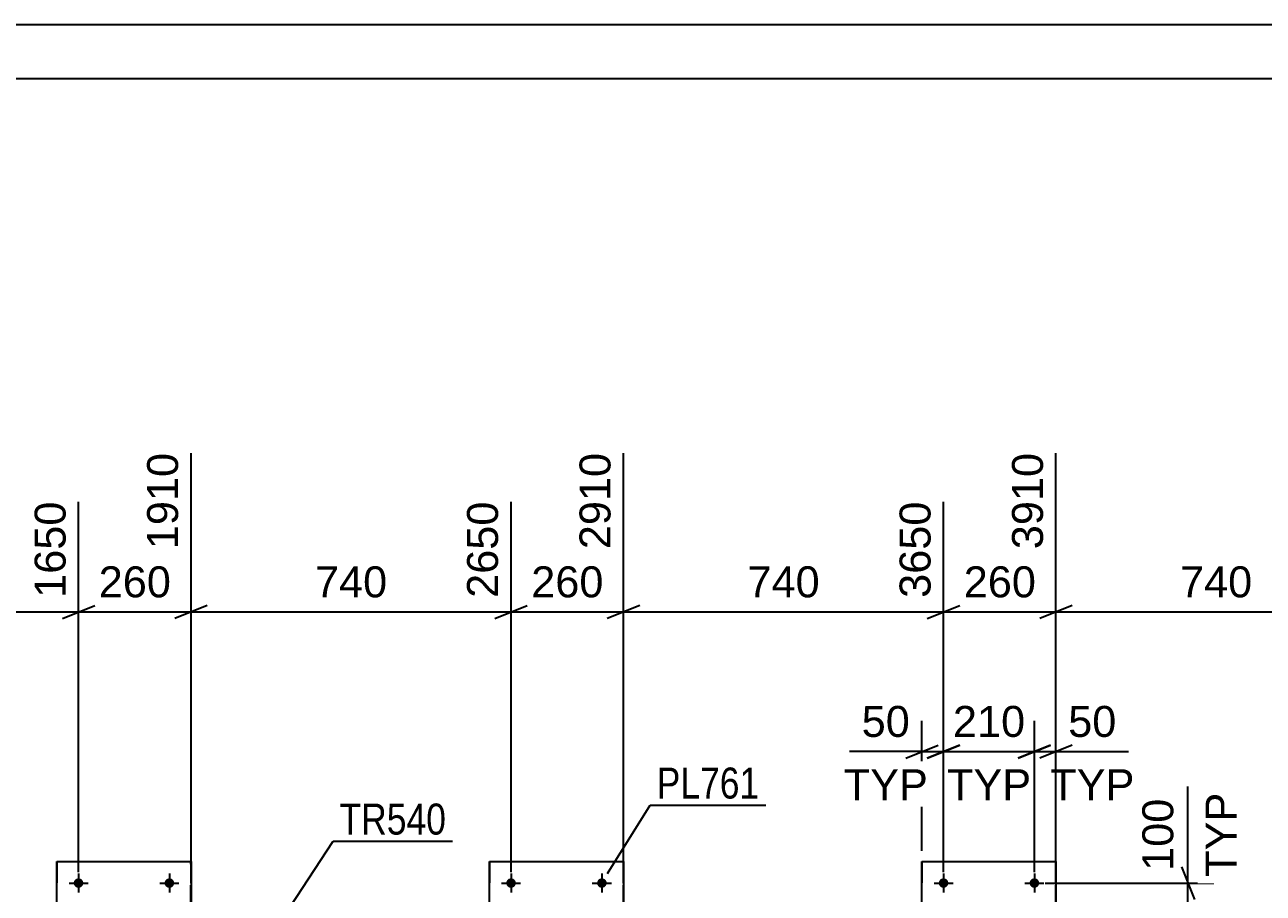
# Model space of a CAD drawing. Header units: millimetres. Extents: x 0 to 1189, y 0 to 841.
# Drawn here: x 149.1 to 263.6, y 760.7 to 841 of the extents above; entities that cross this region are included whole.
import ezdxf

# ---------------------------------------------------------------- set-up
doc = ezdxf.new("R2010")
doc.units = ezdxf.units.MM
doc.linetypes.add('DXK_LINE_DOT2', pattern=[3.9198, 1.9599, -1.9599])
doc.styles.add('Arial', font='ARIAL.TTF', dxfattribs={"height": 0.2})
doc.styles.add('Arial Narrow', font='ARIALN.TTF', dxfattribs={"height": 0.2})

# ---------------------------------------------------------------- blocks, each defined once
blk = doc.blocks.new('Unknown-203773696-1113')
at = {"color": 5, "linetype": 'Continuous'}
for p, q in [((1189, 841), (0, 841)), ((1184, 836), (5, 836))]:
    blk.add_line(p, q, dxfattribs=at)
blk = doc.blocks.new('Part-203773696-3738 - 3606')
at = {"color": 2, "linetype": 'Continuous'}
for p, q in [((232.07, 751.62), (232.07, 763.62)), ((232.07, 763.62), (232.07, 763.62)), ((232.07, 763.62), (244.47, 763.62)), ((244.47, 763.62), (244.47, 751.62)), ((232.07, 751.62), (232.07, 751.62)), ((244.47, 751.62), (232.07, 751.62))]:
    blk.add_line(p, q, dxfattribs=at)
at = {"color": 7, "linetype": 'DXK_LINE_DOT2'}
for p, q in [((232.07, 763.62), (232.07, 751.62)), ((232.07, 763.62), (232.07, 763.62)), ((244.47, 751.62), (244.47, 763.62)), ((232.07, 751.62), (232.07, 751.62))]:
    blk.add_line(p, q, dxfattribs=at)
blk = doc.blocks.new('Part-203773696-3732 - 3606')
at = {"color": 2, "linetype": 'Continuous'}
for p, q in [((192.07, 751.62), (192.07, 763.62)), ((192.07, 763.62), (192.07, 763.62)), ((192.07, 763.62), (204.47, 763.62)), ((204.47, 763.62), (204.47, 751.62)), ((192.07, 751.62), (192.07, 751.62)), ((204.47, 751.62), (192.07, 751.62))]:
    blk.add_line(p, q, dxfattribs=at)
at = {"color": 7, "linetype": 'DXK_LINE_DOT2'}
for p, q in [((192.07, 763.62), (192.07, 751.62)), ((192.07, 763.62), (192.07, 763.62)), ((204.47, 751.62), (204.47, 763.62)), ((192.07, 751.62), (192.07, 751.62))]:
    blk.add_line(p, q, dxfattribs=at)
blk = doc.blocks.new('Part-203773696-3762 - 3606')
at = {"color": 2, "linetype": 'Continuous'}
for p, q in [((152.08, 763.62), (152.07, 763.62)), ((152.08, 751.62), (152.08, 763.62)), ((152.08, 763.62), (164.48, 763.62)), ((164.48, 763.62), (164.48, 751.62)), ((152.07, 751.62), (152.08, 751.62)), ((164.48, 751.62), (152.08, 751.62))]:
    blk.add_line(p, q, dxfattribs=at)
at = {"color": 7, "linetype": 'DXK_LINE_DOT2'}
for p, q in [((152.07, 763.62), (152.07, 751.62)), ((152.08, 763.62), (152.07, 763.62)), ((164.47, 751.62), (164.47, 763.62)), ((152.08, 751.62), (152.07, 751.62))]:
    blk.add_line(p, q, dxfattribs=at)
blk = doc.blocks.new('Bolt-203773696-3794 - 3606')
at = {"linetype": 'Continuous'}
for points in [[(233.63, 761.62), (233.64, 761.72), (233.67, 761.8), (233.72, 761.88), (233.78, 761.95), (233.85, 762.01), (233.94, 762.04), (234.03, 762.06), (234.12, 762.06), (234.21, 762.04), (234.29, 762.01), (234.37, 761.95), (234.43, 761.88), (234.48, 761.8), (234.5, 761.72), (234.51, 761.62), (234.5, 761.53), (234.48, 761.45), (234.43, 761.37), (234.37, 761.3), (234.29, 761.24), (234.21, 761.21), (234.12, 761.19), (234.03, 761.19), (233.94, 761.21), (233.85, 761.24), (233.78, 761.3), (233.72, 761.37), (233.67, 761.45), (233.64, 761.53)], [(242.03, 761.62), (242.04, 761.72), (242.07, 761.8), (242.12, 761.88), (242.18, 761.95), (242.25, 762.01), (242.34, 762.04), (242.43, 762.06), (242.52, 762.06), (242.61, 762.04), (242.69, 762.01), (242.77, 761.95), (242.83, 761.88), (242.88, 761.8), (242.9, 761.72), (242.91, 761.62), (242.9, 761.53), (242.88, 761.45), (242.83, 761.37), (242.77, 761.3), (242.69, 761.24), (242.61, 761.21), (242.52, 761.19), (242.43, 761.19), (242.34, 761.21), (242.25, 761.24), (242.18, 761.3), (242.12, 761.37), (242.07, 761.45), (242.04, 761.53)]]:
    blk.add_hatch(color=1, dxfattribs=at).paths.add_polyline_path(points)
at = {"color": 1, "linetype": 'Continuous'}
for p, q in [((234.07, 762.5), (234.07, 760.74)), ((242.47, 762.5), (242.47, 760.74)), ((233.19, 761.62), (234.95, 761.62)), ((241.59, 761.62), (243.35, 761.62))]:
    blk.add_line(p, q, dxfattribs=at)
blk = doc.blocks.new('Bolt-203773696-3829 - 3606')
at = {"linetype": 'Continuous'}
for points in [[(153.64, 761.62), (153.64, 761.72), (153.67, 761.8), (153.72, 761.88), (153.78, 761.95), (153.86, 762.01), (153.94, 762.04), (154.03, 762.06), (154.12, 762.06), (154.21, 762.04), (154.3, 762.01), (154.37, 761.95), (154.43, 761.88), (154.48, 761.8), (154.51, 761.72), (154.52, 761.62), (154.51, 761.53), (154.48, 761.45), (154.43, 761.37), (154.37, 761.3), (154.3, 761.24), (154.21, 761.21), (154.12, 761.19), (154.03, 761.19), (153.94, 761.21), (153.86, 761.24), (153.78, 761.3), (153.72, 761.37), (153.67, 761.45), (153.64, 761.53)], [(162.04, 761.62), (162.04, 761.72), (162.07, 761.8), (162.12, 761.88), (162.18, 761.95), (162.26, 762.01), (162.34, 762.04), (162.43, 762.06), (162.52, 762.06), (162.61, 762.04), (162.7, 762.01), (162.77, 761.95), (162.83, 761.88), (162.88, 761.8), (162.91, 761.72), (162.92, 761.62), (162.91, 761.53), (162.88, 761.45), (162.83, 761.37), (162.77, 761.3), (162.7, 761.24), (162.61, 761.21), (162.52, 761.19), (162.43, 761.19), (162.34, 761.21), (162.26, 761.24), (162.18, 761.3), (162.12, 761.37), (162.07, 761.45), (162.04, 761.53)]]:
    blk.add_hatch(color=1, dxfattribs=at).paths.add_polyline_path(points)
at = {"color": 1, "linetype": 'Continuous'}
for p, q in [((154.08, 762.5), (154.08, 760.74)), ((162.48, 762.5), (162.48, 760.74)), ((153.2, 761.62), (154.96, 761.62)), ((161.6, 761.62), (163.36, 761.62))]:
    blk.add_line(p, q, dxfattribs=at)
blk = doc.blocks.new('Bolt-203773696-3831 - 3606')
at = {"linetype": 'Continuous'}
for points in [[(193.63, 761.62), (193.64, 761.72), (193.67, 761.8), (193.72, 761.88), (193.78, 761.95), (193.85, 762.01), (193.94, 762.04), (194.03, 762.06), (194.12, 762.06), (194.21, 762.04), (194.29, 762.01), (194.37, 761.95), (194.43, 761.88), (194.48, 761.8), (194.51, 761.72), (194.51, 761.62), (194.51, 761.53), (194.48, 761.45), (194.43, 761.37), (194.37, 761.3), (194.29, 761.24), (194.21, 761.21), (194.12, 761.19), (194.03, 761.19), (193.94, 761.21), (193.85, 761.24), (193.78, 761.3), (193.72, 761.37), (193.67, 761.45), (193.64, 761.53)], [(202.03, 761.62), (202.04, 761.72), (202.07, 761.8), (202.12, 761.88), (202.18, 761.95), (202.25, 762.01), (202.34, 762.04), (202.43, 762.06), (202.52, 762.06), (202.61, 762.04), (202.69, 762.01), (202.77, 761.95), (202.83, 761.88), (202.88, 761.8), (202.91, 761.72), (202.91, 761.62), (202.91, 761.53), (202.88, 761.45), (202.83, 761.37), (202.77, 761.3), (202.69, 761.24), (202.61, 761.21), (202.52, 761.19), (202.43, 761.19), (202.34, 761.21), (202.25, 761.24), (202.18, 761.3), (202.12, 761.37), (202.07, 761.45), (202.04, 761.53)]]:
    blk.add_hatch(color=1, dxfattribs=at).paths.add_polyline_path(points)
at = {"color": 1, "linetype": 'Continuous'}
for p, q in [((194.07, 762.5), (194.07, 760.74)), ((202.47, 762.5), (202.47, 760.74)), ((193.19, 761.62), (194.95, 761.62)), ((201.59, 761.62), (203.35, 761.62))]:
    blk.add_line(p, q, dxfattribs=at)
blk = doc.blocks.new('StraightDimension-203773696-20628 - 3606')
at = {"color": 7, "linetype": 'Continuous'}
for p, q in [((164.48, 761.62), (164.48, 801.39)), ((154.08, 762.62), (154.08, 796.89)), ((152.58, 786.1), (155.58, 787.3)), ((165.98, 787.3), (162.98, 786.1)), ((154.08, 786.7), (164.48, 786.7))]:
    blk.add_line(p, q, dxfattribs=at)
at = {"color": 0}
blk.add_wipeout([(163.21, 787.45), (163.21, 791.65), (155.34, 791.65), (155.34, 787.45)], dxfattribs=at)
at = {"color": 3, "style": 'Arial'}
blk.add_text('260', height=2.865, dxfattribs=at).set_placement((155.94, 788.05))
at = {"color": 0, "linetype": 'Continuous'}
blk.add_wipeout([(163.88, 801.99), (159.68, 801.99), (159.68, 791.9), (163.88, 791.9)], dxfattribs=at)
at = {"color": 3, "linetype": 'Continuous', "style": 'Arial'}
blk.add_text('1910', height=2.865, rotation=90.0002, dxfattribs=at).set_placement((163.28, 792.5))
blk = doc.blocks.new('StraightDimension-203773696-20627 - 3606')
at = {"color": 7, "linetype": 'Continuous'}
for p, q in [((164.48, 761.62), (164.48, 801.39)), ((194.07, 762.62), (194.07, 796.89)), ((165.98, 787.3), (162.98, 786.1)), ((192.57, 786.1), (195.57, 787.3)), ((164.48, 786.7), (194.07, 786.7))]:
    blk.add_line(p, q, dxfattribs=at)
at = {"color": 0}
blk.add_wipeout([(183.21, 787.45), (183.21, 791.65), (175.34, 791.65), (175.34, 787.45)], dxfattribs=at)
at = {"color": 3, "style": 'Arial'}
blk.add_text('740', height=2.865, dxfattribs=at).set_placement((175.94, 788.05))
at = {"color": 0, "linetype": 'Continuous'}
blk.add_wipeout([(193.47, 797.49), (189.27, 797.49), (189.27, 787.4), (193.47, 787.4)], dxfattribs=at)
at = {"color": 3, "linetype": 'Continuous', "style": 'Arial'}
blk.add_text('2650', height=2.865, rotation=90.0002, dxfattribs=at).set_placement((192.87, 788))
blk = doc.blocks.new('StraightDimension-203773696-4409 - 3606')
at = {"color": 7, "linetype": 'Continuous'}
for p, q in [((234.07, 762.62), (234.07, 776.64)), ((242.47, 762.62), (242.47, 776.64)), ((232.57, 773.19), (235.57, 774.39)), ((243.97, 774.39), (240.97, 773.19)), ((234.07, 773.79), (242.47, 773.79))]:
    blk.add_line(p, q, dxfattribs=at)
at = {"color": 0}
blk.add_wipeout([(242.21, 774.54), (242.21, 778.74), (234.34, 778.74), (234.34, 774.54)], dxfattribs=at)
at = {"color": 0, "linetype": 'Continuous'}
blk.add_wipeout([(242.76, 768.69), (242.76, 772.89), (233.79, 772.89), (233.79, 768.69)], dxfattribs=at)
at = {"color": 3, "style": 'Arial'}
blk.add_text('210', height=2.865, dxfattribs=at).set_placement((234.94, 775.14))
at = {"color": 3, "linetype": 'Continuous', "style": 'Arial'}
blk.add_text('TYP', height=2.865, dxfattribs=at).set_placement((234.39, 769.29))
blk = doc.blocks.new('StraightDimension-203773696-4383 - 3606')
at = {"color": 7, "linetype": 'Continuous'}
for p, q in [((232.07, 764.62), (232.07, 776.64)), ((234.07, 762.62), (234.07, 776.64)), ((230.57, 773.19), (233.57, 774.39)), ((235.57, 774.39), (232.57, 773.19)), ((232.07, 773.79), (225.38, 773.79)), ((232.07, 773.79), (225.38, 773.79)), ((232.07, 773.79), (234.07, 773.79))]:
    blk.add_line(p, q, dxfattribs=at)
at = {"color": 0}
blk.add_wipeout([(231.55, 774.54), (231.55, 778.74), (225.9, 778.74), (225.9, 774.54)], dxfattribs=at)
at = {"color": 0, "linetype": 'Continuous'}
blk.add_wipeout([(233.21, 768.69), (233.21, 772.89), (224.24, 772.89), (224.24, 768.69)], dxfattribs=at)
at = {"color": 3, "style": 'Arial'}
blk.add_text('50', height=2.865, dxfattribs=at).set_placement((226.5, 775.14))
at = {"color": 3, "linetype": 'Continuous', "style": 'Arial'}
blk.add_text('TYP', height=2.865, dxfattribs=at).set_placement((224.84, 769.29))
blk = doc.blocks.new('StraightDimension-203773696-4396 - 3606')
at = {"color": 7, "linetype": 'Continuous'}
for p, q in [((242.47, 762.62), (242.47, 776.64)), ((244.47, 764.62), (244.47, 776.64)), ((240.97, 773.19), (243.97, 774.39)), ((245.97, 774.39), (242.97, 773.19)), ((242.47, 773.79), (244.47, 773.79)), ((244.47, 773.79), (251.17, 773.79)), ((244.47, 773.79), (251.17, 773.79))]:
    blk.add_line(p, q, dxfattribs=at)
at = {"color": 0}
blk.add_wipeout([(250.65, 774.54), (250.65, 778.74), (245, 778.74), (245, 774.54)], dxfattribs=at)
at = {"color": 0, "linetype": 'Continuous'}
blk.add_wipeout([(252.31, 768.69), (252.31, 772.89), (243.34, 772.89), (243.34, 768.69)], dxfattribs=at)
at = {"color": 3, "style": 'Arial'}
blk.add_text('50', height=2.865, dxfattribs=at).set_placement((245.6, 775.14))
at = {"color": 3, "linetype": 'Continuous', "style": 'Arial'}
blk.add_text('TYP', height=2.865, dxfattribs=at).set_placement((243.94, 769.29))
blk = doc.blocks.new('StraightDimension-203773696-20623 - 3606')
at = {"color": 7, "linetype": 'Continuous'}
for p, q in [((244.47, 761.62), (244.47, 801.39)), ((274.08, 762.62), (274.08, 796.89)), ((245.97, 787.3), (242.97, 786.1)), ((272.58, 786.1), (275.58, 787.3)), ((244.47, 786.7), (274.08, 786.7))]:
    blk.add_line(p, q, dxfattribs=at)
at = {"color": 0}
blk.add_wipeout([(263.21, 787.45), (263.21, 791.65), (255.34, 791.65), (255.34, 787.45)], dxfattribs=at)
at = {"color": 3, "style": 'Arial'}
blk.add_text('740', height=2.865, dxfattribs=at).set_placement((255.94, 788.05))
at = {"color": 0, "linetype": 'Continuous'}
blk.add_wipeout([(273.48, 797.49), (269.28, 797.49), (269.28, 787.4), (273.48, 787.4)], dxfattribs=at)
at = {"color": 3, "linetype": 'Continuous', "style": 'Arial'}
blk.add_text('4650', height=2.865, rotation=90.0002, dxfattribs=at).set_placement((272.88, 788))
blk = doc.blocks.new('StraightDimension-203773696-20624 - 3606')
at = {"color": 7, "linetype": 'Continuous'}
for p, q in [((244.47, 761.62), (244.47, 801.39)), ((234.07, 762.62), (234.07, 796.89)), ((232.57, 786.1), (235.57, 787.3)), ((245.97, 787.3), (242.97, 786.1)), ((234.07, 786.7), (244.47, 786.7))]:
    blk.add_line(p, q, dxfattribs=at)
at = {"color": 0}
blk.add_wipeout([(243.21, 787.45), (243.21, 791.65), (235.34, 791.65), (235.34, 787.45)], dxfattribs=at)
at = {"color": 3, "style": 'Arial'}
blk.add_text('260', height=2.865, dxfattribs=at).set_placement((235.94, 788.05))
at = {"color": 0, "linetype": 'Continuous'}
blk.add_wipeout([(243.87, 801.99), (239.67, 801.99), (239.67, 791.9), (243.87, 791.9)], dxfattribs=at)
at = {"color": 3, "linetype": 'Continuous', "style": 'Arial'}
blk.add_text('3910', height=2.865, rotation=90.0002, dxfattribs=at).set_placement((243.27, 792.5))
blk = doc.blocks.new('StraightDimension-203773696-20625 - 3606')
at = {"color": 7, "linetype": 'Continuous'}
for p, q in [((204.47, 761.62), (204.47, 801.39)), ((234.07, 762.62), (234.07, 796.89)), ((205.97, 787.3), (202.97, 786.1)), ((232.57, 786.1), (235.57, 787.3)), ((204.47, 786.7), (234.07, 786.7))]:
    blk.add_line(p, q, dxfattribs=at)
at = {"color": 0}
blk.add_wipeout([(223.21, 787.45), (223.21, 791.65), (215.34, 791.65), (215.34, 787.45)], dxfattribs=at)
at = {"color": 3, "style": 'Arial'}
blk.add_text('740', height=2.865, dxfattribs=at).set_placement((215.94, 788.05))
at = {"color": 0, "linetype": 'Continuous'}
blk.add_wipeout([(233.47, 797.49), (229.27, 797.49), (229.27, 787.4), (233.47, 787.4)], dxfattribs=at)
at = {"color": 3, "linetype": 'Continuous', "style": 'Arial'}
blk.add_text('3650', height=2.865, rotation=90.0002, dxfattribs=at).set_placement((232.87, 788))
blk = doc.blocks.new('StraightDimension-203773696-20626 - 3606')
at = {"color": 7, "linetype": 'Continuous'}
for p, q in [((204.47, 761.62), (204.47, 801.39)), ((194.07, 762.62), (194.07, 796.89)), ((192.57, 786.1), (195.57, 787.3)), ((205.97, 787.3), (202.97, 786.1)), ((194.07, 786.7), (204.47, 786.7))]:
    blk.add_line(p, q, dxfattribs=at)
at = {"color": 0}
blk.add_wipeout([(203.21, 787.45), (203.21, 791.65), (195.34, 791.65), (195.34, 787.45)], dxfattribs=at)
at = {"color": 3, "style": 'Arial'}
blk.add_text('260', height=2.865, dxfattribs=at).set_placement((195.94, 788.05))
at = {"color": 0, "linetype": 'Continuous'}
blk.add_wipeout([(203.87, 801.99), (199.67, 801.99), (199.67, 791.9), (203.87, 791.9)], dxfattribs=at)
at = {"color": 3, "linetype": 'Continuous', "style": 'Arial'}
blk.add_text('2910', height=2.865, rotation=90.0002, dxfattribs=at).set_placement((203.27, 792.5))
blk = doc.blocks.new('StraightDimension-203773696-20629 - 3606')
at = {"color": 7, "linetype": 'Continuous'}
for p, q in [((124.48, 761.62), (124.48, 799.17)), ((154.08, 762.62), (154.08, 796.89)), ((125.98, 787.3), (122.98, 786.1)), ((152.58, 786.1), (155.58, 787.3)), ((124.48, 786.7), (154.08, 786.7))]:
    blk.add_line(p, q, dxfattribs=at)
at = {"color": 0}
blk.add_wipeout([(143.21, 787.45), (143.21, 791.65), (135.34, 791.65), (135.34, 787.45)], dxfattribs=at)
at = {"color": 3, "style": 'Arial'}
blk.add_text('740', height=2.865, dxfattribs=at).set_placement((135.94, 788.05))
at = {"color": 0, "linetype": 'Continuous'}
blk.add_wipeout([(153.48, 797.49), (149.28, 797.49), (149.28, 787.4), (153.48, 787.4)], dxfattribs=at)
at = {"color": 3, "linetype": 'Continuous', "style": 'Arial'}
blk.add_text('1650', height=2.865, rotation=90.0002, dxfattribs=at).set_placement((152.88, 788))
blk = doc.blocks.new('StraightDimension-203773696-21163 - 3606')
at = {"color": 7, "linetype": 'Continuous'}
for p, q in [((256.67, 761.62), (256.67, 770.55)), ((256.67, 761.62), (256.67, 770.55)), ((256.07, 763.12), (257.27, 760.12)), ((243.47, 761.62), (259.07, 761.62)), ((256.67, 757.62), (256.67, 761.62)), ((257.27, 756.12), (256.07, 759.12)), ((243.47, 757.62), (259.07, 757.62))]:
    blk.add_line(p, q, dxfattribs=at)
at = {"color": 0}
blk.add_wipeout([(255.92, 770.02), (251.72, 770.02), (251.72, 762.15), (255.92, 762.15)], dxfattribs=at)
at = {"color": 0, "linetype": 'Continuous'}
blk.add_wipeout([(261.77, 770.57), (257.57, 770.57), (257.57, 761.6), (261.77, 761.6)], dxfattribs=at)
at = {"color": 3, "linetype": 'Continuous', "style": 'Arial'}
blk.add_text('TYP', height=2.865, rotation=90.0002, dxfattribs=at).set_placement((261.17, 762.2))
at = {"color": 3, "style": 'Arial'}
blk.add_text('100', height=2.865, rotation=90.0002, dxfattribs=at).set_placement((255.32, 762.75))
blk = doc.blocks.new('Mark-203773696-3728 - 3606')
at = {"color": 30, "linetype": 'Continuous'}
for p, q in [((202.98, 762.52), (206.94, 768.84)), ((206.94, 768.84), (217.64, 768.84))]:
    blk.add_line(p, q, dxfattribs=at)
at = {"color": 0}
blk.add_wipeout([(217.04, 769.44), (217.04, 772.44), (207.54, 772.44), (207.54, 769.44)], dxfattribs=at)
blk.add_wipeout([(217.04, 769.44), (217.04, 772.44), (207.54, 772.44), (207.54, 769.44)], dxfattribs=at)
at = {"color": 3, "style": 'Arial Narrow'}
blk.add_text('PL761', height=2.863, dxfattribs=at).set_placement((207.54, 769.44))
blk = doc.blocks.new('Mark-203773696-3747 - 3606')
at = {"color": 30, "linetype": 'Continuous'}
for p, q in [((173.64, 759.44), (177.61, 765.51)), ((177.61, 765.51), (188.67, 765.51))]:
    blk.add_line(p, q, dxfattribs=at)
at = {"color": 0}
blk.add_wipeout([(188.07, 766.11), (188.07, 769.11), (178.21, 769.11), (178.21, 766.11)], dxfattribs=at)
blk.add_wipeout([(188.07, 766.11), (188.07, 769.11), (178.21, 769.11), (178.21, 766.11)], dxfattribs=at)
at = {"color": 3, "style": 'Arial Narrow'}
blk.add_text('TR540', height=2.863, dxfattribs=at).set_placement((178.21, 766.11))

msp = doc.modelspace()

# ---------------------------------------------------------------- block references
for name in ['Unknown-203773696-1113', 'Part-203773696-3762 - 3606', 'Part-203773696-3732 - 3606', 'Part-203773696-3738 - 3606', 'Bolt-203773696-3829 - 3606', 'Bolt-203773696-3831 - 3606', 'Bolt-203773696-3794 - 3606']:
    msp.add_blockref(name, (0, 0))

# ---------------------------------------------------------------- next in the draw order: block references
for name in ['StraightDimension-203773696-20628 - 3606', 'StraightDimension-203773696-4409 - 3606']:
    msp.add_blockref(name, (0, 0))

# ---------------------------------------------------------------- next in the draw order: block references
for name in ['StraightDimension-203773696-20627 - 3606', 'StraightDimension-203773696-20629 - 3606', 'StraightDimension-203773696-4383 - 3606', 'StraightDimension-203773696-4396 - 3606']:
    msp.add_blockref(name, (0, 0))

# ---------------------------------------------------------------- next in the draw order: block references
for name in ['StraightDimension-203773696-20623 - 3606', 'Mark-203773696-3747 - 3606']:
    msp.add_blockref(name, (0, 0))

# ---------------------------------------------------------------- next in the draw order: block references
msp.add_blockref('StraightDimension-203773696-20624 - 3606', (0, 0))

# ---------------------------------------------------------------- next in the draw order: block references
for name in ['StraightDimension-203773696-20625 - 3606', 'StraightDimension-203773696-21163 - 3606']:
    msp.add_blockref(name, (0, 0))

# ---------------------------------------------------------------- next in the draw order: block references
msp.add_blockref('StraightDimension-203773696-20626 - 3606', (0, 0))

# ---------------------------------------------------------------- next in the draw order: block references
msp.add_blockref('Mark-203773696-3728 - 3606', (0, 0))

doc.saveas('drawing.dxf')
